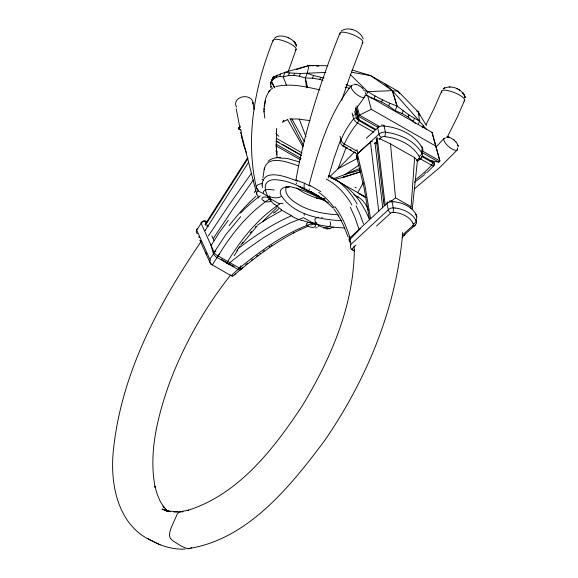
<?xml version="1.0" encoding="UTF-8"?>
<svg xmlns="http://www.w3.org/2000/svg" width="578" height="578" viewBox="0 0 578 578"><rect width="100%" height="100%" fill="white"/><g stroke="black" fill="none" stroke-linecap="round" stroke-linejoin="round"><path stroke-width="0.87" d="M354.292 249.804C353.837 305.769 330.688 359.01 302.077 406.117C273.582 449.063 238.562 494.544 187.359 510.497L188.659 510.164L179.541 511.855L177.33 513.914L171.363 527.237L169.751 532.403L169.477 535.849L170.257 538.096L172.432 540.553L181.723 546.376L187.547 548.703L189.7 548.681L191.535 547.619M276.595 128.417L276.233 145.548L277.151 157.989M264.84 118.1C263.069 108.086 264.088 94.106 272.982 87.762M263.857 112.024L263.915 110.875M263.965 109.712L264.03 108.548M402.714 232.479C396.653 307.409 366.936 379.081 324.583 440.66C290.496 486.214 247.529 540.033 187.547 548.703M415.257 224.401L415.214 225.044L403.458 235.658M410.965 208.398L414.628 157.657L390.49 143.9L378.778 138.294M421.131 157.462L421.08 158.119L417.41 161.45M391.595 201.281C392.079 201.44 394.088 209.337 393.163 212.422A2.796 2.016 -0.7 0 0 390.605 213.195L376.444 226.063M415.835 214.337L416.514 216.779M416.427 160.8L418.718 158.733A3.15 1.691 47.7 0 0 421.044 158.097A6.228 4.747 2 0 0 421.817 152.997L422.258 147.766C414.224 133.988 398.09 127.153 382.744 125.91A6.279 4.429 -6.9 0 0 377.709 127.911L366.336 138.236M416.297 219.272L416.153 220.839A5.477 4.256 1.7 0 1 415.185 225.03A3.172 1.821 42.5 0 1 412.692 225.81L402.331 235.152M271.393 86.267L270.858 87.61L270.735 82.654L273.293 76.975L285.113 72.243L309.006 65.487L327.827 65.776M412.259 209.171L417.439 160.474M264.233 169.361C267.289 153.849 288.762 162.584 298.205 165.749M262.968 177.757L264.363 168.184M271.508 81.729L271.812 79.959M357.197 155.583L357.934 153.221L379.016 134.103A6.235 4.386 -6.8 0 1 385.447 132.174C399.586 133.988 414.18 140.396 421.81 152.997M265.692 100.428L264.37 106.186M306.535 87.842L305.336 78.008L307.193 73.37L309.006 65.487L313.486 65.791M328.217 177.952L334.055 158.112L340.536 139.948M288.14 71.867L296.131 49.332M341.685 100.261L349.755 76.838L362.861 42.317M273.156 40.2C254.493 86.534 245.166 138.063 256.336 187.438C257.326 192.467 262.961 192.409 266.046 195.321C270.612 197.271 276.616 199.273 281.211 196.491M219.539 253.691L212.299 264.912L231.171 275.67L239.458 268.098L240.881 265.851M345.998 147.975L337.978 168.819L329.814 176.666M357.558 117.97L358.201 116.301M339.915 33.105C320.949 80.617 304.866 129.508 295.958 179.982L296.211 180.358M270.735 82.654L273.293 76.975L274.998 76.426M270.54 84.655L271.082 83.297M274.254 87.227L271.436 81.614L273.705 78.911L274.781 76.217M273.705 78.911L276.45 77.214L277.267 75.176M276.45 77.214L279.658 76.534L280.735 73.847M279.658 76.534L283.256 76.888L288.299 75.617L289.376 72.922L300.481 73.485L325.797 72.445M288.299 75.617L293.711 75.378L294.527 73.341M293.711 75.378L299.404 76.18L300.481 73.485M299.404 76.18L305.336 78.008L312.503 78.211L313.579 75.516L323.962 78.073M312.503 78.211L319.779 79.417L320.595 77.38M366.214 95.522L367.76 91.649L392.332 90.645L397.043 106.049L408.899 114.95L419.549 121.17L426.622 129.537M369.956 97.494L374.017 98.694L375.093 96.006L367.76 91.649L350.196 74.461M415.51 123.454L408.082 116.987L402.028 113.512L395.186 110.694L388.705 105.918L381.639 101.916L382.455 99.878L375.093 96.006M388.705 105.918L389.782 103.231L382.455 99.878M395.186 110.694L397.043 106.049L392.39 90.681L370.679 75.631L352.096 70.025M402.028 113.512L403.104 110.824M408.082 116.987L408.899 114.95M413.321 121.098L414.397 118.411M418.313 124.263L419.549 121.17L418.284 111.995L398.126 91.281L370.679 75.631L351.438 72.178M422.489 127.76L423.298 125.737M441.686 91.107L434.288 108.064L426.181 124.465M353.613 118.851A94.489 77.575 -14.9 0 0 340.941 140.086L340.652 140.873A6.582 5.195 -16.8 0 0 340.558 141.466L340.558 141.509A6.885 5.433 -16.7 0 0 340.587 142.282L340.724 143.084A4.552 3.649 -12.9 0 0 342.089 145.071A4.191 1.315 -76.4 0 0 344.286 144.016A3.995 1.51 41.2 0 1 341.056 140.165M464.625 100.334L457.343 116.994L447.271 137.159M283.921 120.246L282.693 122.233L283.776 120.896L283.321 121.582L287.801 119.538M344.278 143.994L356.677 150.995M363.418 182.525L357.731 192.59M286.153 187.041C283.675 195.935 294.253 202.127 300.762 205.876C312.149 211.613 324.944 214.192 337.624 214.676M217.176 257.622C230.694 234.812 247.781 213.304 270.107 198.586L279.701 204.056C257.376 218.773 240.289 240.289 226.771 263.091L216.606 257.261A4.133 1.503 40.8 0 1 213.513 253.966L209.821 259.247L196.73 230.102L201.151 223.318L214.243 252.564L213.398 253.72M355.759 113.324L357.146 110.998M201.267 223.52L201.534 223.094M205.089 224.466L247.673 157.686M205.428 225.254L248.013 158.473M205.233 230.398L248.656 162.122M213.477 238.194L233.642 208.008L253.359 179.946M208.376 235.961L229.524 204.309L251.481 173.176M234.119 255.707L237.847 250.036M268.394 92.112L268.821 91.476M269.03 91.151L269.456 90.515M236.742 250.924L237.536 249.754M201.079 241.604C158.61 303.739 121.525 373.135 113.534 449.084C109.538 483.302 117.587 526.731 153.184 541.319M237.926 249.176L238.728 248.02M357.789 106.352L364.667 97.003M239.126 247.442L239.935 246.307M240.737 245.173L242.767 242.399M254.241 192.532L255.823 190.379M351.345 85.631C328.521 114.191 318.449 150.229 309.064 184.888L320.761 191.636M242.355 243.678L257.152 225.904M228.317 220.276L218.903 233.172L211.086 245.52L213.34 253.532L225.933 234.444L240.665 216.634M230.608 275.085C204.388 308.19 183.378 345.449 168.74 385.064C157.44 417.619 148.438 452.935 155.207 487.449L154.882 486.177L157.173 494.176L160.084 501.047L163.935 507.39L163.119 506.147L167.526 511.263L165.149 509.102L167.671 511.14M250.209 232.948L251.466 231.46M218.173 255.967L239.458 268.098M429.389 160.626L438.897 162.129L439.894 160.966L436.766 149.175M255.245 227.14L256.09 226.215M444.092 138.417L435.899 147.108M457.314 149.89L439.807 167.439L414.318 188.912M349.993 242.392A4.133 3.186 -6.2 0 1 349.979 239.451L359.704 229.329A4.133 3.186 -6.4 0 1 360.513 228.852M433.984 165.561L427.091 172.468M350.369 238.974C346.879 227.53 342.133 216.23 334.857 206.621M274.304 38.3C278.134 34.68 284.188 35.894 288.552 37.83C291.11 39.015 293.537 40.691 295.177 43.025C297.843 49.014 296.283 44.528 294.636 42.31L296.478 46.074M240.99 130.346L238.649 129.01L238.526 127.969L240.397 126.055M239.892 127.738L238.649 129.01L241.033 129.942M354.321 152.209L337.978 168.819L357.71 158.17M341.078 31.161C348.216 25.757 360.448 30.844 363.237 38.928M262.412 221.721L276.84 207.69M273.394 213.145L274.557 212.018M274.976 212.336L278.726 208.745M355.997 245.072L351.626 249.263A4.48 3.23 -0.9 0 0 352.558 249.999L353.743 250.664M235.607 273.95L236.38 273.228M236.763 272.867L241.416 268.626M324.836 228.057C320.45 227.826 325.949 227.335 327.842 227.176C330.197 226.749 331.62 223.867 330.081 221.88M357.479 157.772A4.097 2.948 -0.7 0 1 357.385 153.979L370.491 142.094A3.107 2.24 -0.7 0 1 372.499 141.27M374.479 143.705L377.297 141.155M379.146 139.479L381.437 137.405A3.15 2.269 -0.7 0 1 384.688 136.603A3.179 0.585 -79.7 0 0 385.432 132.21L384.045 125.953A3.186 0.542 -80.1 0 0 383.496 125.347M388.337 209.727L351.128 244.219L349.625 238.165L386.913 203.564L388.337 209.727A5.477 3.894 -8.2 0 1 393.401 207.849M402.064 237.283L404.961 234.682M443.102 88.983C450.45 83.933 463.086 89.077 465.109 97.639L464.358 95.03L462.696 92.704L464.43 95.16M424.635 174.621L414.412 182.294M226.171 262.376A4.169 1.517 40.7 0 0 227.624 263.546L228.187 263.9L246.177 249.79L263.582 237.645L277.267 229.444L289.91 223.065L303.522 217.639L313.117 223.108L316.982 222.942M228.187 263.9L237.804 269.377C260.649 250.744 284.997 232.84 313.117 223.108M240.224 269.904C257.029 256.119 274.536 242.984 293.812 232.84M245.643 264.753L247.586 263.192M391.422 201.108L395.511 197.842L390.49 143.9M251.466 260.129L252.752 259.125M238.273 248.562C254.667 235.875 272.05 224.199 291.131 215.934M256.603 256.162L257.882 255.194M259.804 253.756L260.447 253.28M263.004 251.408L264.276 250.484M268.055 161.24C271.508 158.256 276.154 157.324 280.605 157.44M269.355 246.9L269.991 246.466M271.263 245.599L271.898 245.173M359.191 165.005L344.943 174.549L333.304 178.775M257.578 224.987L268.849 217.798L281.421 210.724M308.103 191.26L313.854 193.912M293.371 233.064L300.481 229.524M421.933 150.728L439.894 160.966L435.646 146.017L371.293 109.329L359.451 115.109L358.447 116.272L359.075 120.441M238.526 127.969L240.101 127.232M345.882 175.979L342.624 177.475L335.074 179.368M300.018 229.755L308.522 226.049M333.289 227.118L330.97 227.761M359.95 168.335L344.943 174.549L360.448 169.939M296.001 179.946L304.353 183.197L304.028 186.73L304.541 188.703L299.064 186.333M310.805 225.167L313.832 224.026M179.541 511.855L183.096 511.776M317.134 227.566L315.653 227.978M296.254 69.591L309.006 65.487L310.668 65.827M360.665 171.652L342.624 177.475L360.708 171.854M275.894 86.592C290.503 83.073 305.69 86.722 320.024 89.908M389.377 201.036L391.674 200.747M325.378 228.751L330.775 228.433M318.24 217.234C310.307 218.831 318.406 227.118 323.066 227.19M446.57 137.116L450.399 137.73L454.156 140.035M262.672 183.479C260.425 183.876 256.097 184.324 256.336 187.438M328.383 202.712C317.228 196.751 305.943 190.538 293.552 187.561C288.184 185.22 277.238 187.395 280.98 195.256C293.602 214.879 320.002 219.626 341.75 220.68M381.559 124.985L382.318 124.913M353.873 84.2L357.558 84.814L361.308 87.112M278.921 157.982L287.187 158.437L299.563 162.006M290.647 119.075L297.352 118.974L310.018 120.607M326.823 228.874L329.344 228.744M182.345 511.609L175.047 511.855L173.552 511.776L177.648 511.768L168.234 511.01L170.539 511.732L161.963 509.066L167.425 511.255M206.707 225.991L208.463 225.969M185.17 549.078C171.883 549.801 158.892 545.321 147.65 538.458M449.316 86.96L450.031 86.967M344.661 227.985C330.161 227.335 315.667 224.965 301.933 220.204M307.966 191.282L306.607 190.61M316.173 65.979L318.854 66.167M393.163 212.422L394.904 212.61M393.401 207.87L395.28 208.087M393.965 201.867L391.747 201.686A5.505 3.923 -8.5 0 0 386.949 203.579M228.397 263.727L227.985 263.633M384.688 136.596C398.076 138.258 411.926 144.305 419.079 156.284A3.143 2.261 -0.7 0 1 418.71 158.726M321.606 217.321L322.286 217.436M289.376 72.922L285.113 72.243L283.256 76.888L286.457 85.32M355.672 84.265L356.142 84.359M274.232 190.039C271.053 189.541 262.817 188.377 263.265 193.088M365.151 95.103L367.666 95.688L432.026 132.369L436.318 147.491M429.895 160.915L430.343 161.016M430.791 161.125L432.127 161.435L431.824 160.301M351.265 29.377L351.937 29.536M323.615 199.93C314.064 197.625 304.563 194.114 296.781 187.987M207.408 221.663L206.274 221.41A2.811 0.788 37.9 0 0 205.797 221.988L206.194 222.92M363.641 90.515L367.76 91.649M319.779 79.417L323.03 80.4M345.015 87.04L349.849 88.499M307.193 73.37L313.579 75.516M389.782 103.231L397.043 106.049M346.012 84.547L351.467 86.7M331.18 177.973C349.35 184.844 361.965 201.274 369.132 218.78M297.648 181.225C288.234 177.605 262.997 166.934 262.181 185.003M374.017 98.694L381.639 101.916M359.422 193.659L365.744 197.286M234.191 266.436L233.144 265.959A25.41 7.557 38.4 0 1 230.868 264.796L226.482 262.325M456.317 88.456L457.343 88.911M311.39 191.679L313.435 193.551L317.734 195.682M287.801 37.491L288.819 37.946M324.966 199.974L314.071 193.912M292.873 216.526L281.038 209.785M304.404 183.219L310.104 186.116M304.57 188.717L313.883 193.854M306.347 190.48L305.545 190.075M305.018 189.815L304.245 189.418M303.992 189.288L303.226 188.89M154.536 541.983L160.055 544.83M302.894 188.717L301.94 188.211M167.757 511.378L164.925 509.875L167.187 511.292M317.842 195.74L319.331 196.491L311.311 192.012L323.81 199.526L333.022 208.073M301.788 188.125L298.971 186.412M328.355 175.849L366.503 197.589M324.215 199.432C308.146 191.282 292.013 179.823 273.358 179.693C258.25 181.413 267.419 199.323 274.723 204.691M226.814 263.113L227.342 263.38A4.125 1.51 40.7 0 0 228.585 263.749M237.818 269.391L238.36 269.666A4.133 1.51 40.5 0 0 240.506 269.37M276.002 141.148L301.485 155.619M378.973 126.235L359.451 115.109L356.987 105.846M377.976 127.398L358.447 116.272L355.983 107.002M422.489 152.78L438.897 162.129M355.398 109.011L358.114 119.249L375.852 129.356M422.879 156.161L432.127 161.435M356.51 118.331A2.052 0.751 40.7 0 0 358.418 120.383L374.609 129.617M421.637 156.421L432.431 162.57A2.052 0.751 40.7 0 0 433.731 162.353A2.023 1.662 -14.9 0 1 434.085 164.716A4.097 1.496 40.7 0 1 431.463 165.149L419.91 158.567M373.67 132.21L357.486 122.984A4.097 1.496 40.7 0 1 353.678 118.88L352.125 113.078M342.942 145.454L345.276 146.79M346.056 147.231L347.385 147.99M350.037 149.5L351.381 150.266M354.076 151.804L355.441 152.585M342.602 145.786L356.669 153.799M395.511 197.842L410.951 206.649M276.797 138.547L302.121 152.975M277.108 141.35L279.087 142.477M282.411 144.37L285.749 146.27M286.421 146.653L288.436 147.802M289.108 148.185L292.475 150.107M293.154 150.49L300.589 154.731M276.197 144.218L301.131 158.43M276.689 146.234L300.444 159.774M358.837 193.738L359.437 194.078M361.835 195.451L362.435 195.79M363.634 196.477L364.234 196.816M364.834 197.156L365.433 197.503M275.872 151.06L277.418 151.942M262.058 179.303L263.568 180.163M353.938 194.605L358.237 197.084M416.781 111.07L418.284 111.995L426.42 125.607M357.609 196.679C362.825 199.677 366.503 204.836 368.489 210.443M221.186 259.023L221.966 259.551A32.187 9.573 38.4 0 0 226.475 262.311M211.143 264.168L210.76 263.315M226.944 263.048L226.359 262.549M258.026 189.7L256.719 188.291M278.871 136.256L275.851 133.59M453.94 139.862L456.952 143.185L458.318 146.769M384.406 83.456L392.346 90.645M361.705 87.459L362.088 87.813M414.628 157.657L416.875 159.911M362.29 88.015L362.652 88.383M419.549 121.17L392.39 90.681L398.126 91.281L399.369 93.6M456.02 141.906L455.493 141.307M362.977 88.759L363.483 89.366M333.903 209.106L338.867 215.869M258.843 198.088L257.853 196.722M357.601 158.972L357.616 158.986A3.468 2.5 -1 0 0 357.847 159.282M415.423 219.568L416.153 220.839M412.504 222.638L413.154 223.816A2.796 2.016 -0.7 0 1 412.685 225.781M337.928 215.088L340.919 220.124M287.598 119.632L303.074 146.993M271.436 81.614L274.897 87.921M291.767 118.678L304.317 141.545M350.355 207.3L354.82 217.155L359.205 229.769M340.601 219.575L343.354 225.03L348.194 237.153M356.026 205.725L359.986 214.402L363.468 223.91M289.932 118.483L303.594 145.735M355.745 107.992L356.872 110.347M210.298 263.2L199.836 240.231M464.358 95.03L465.109 97.523M206.534 254.197L205.674 252.304M213.925 240.527L211.902 235.969M200.523 240.658L200.949 241.64M207.011 224.799L207.827 226.677M198.796 236.698L199.229 237.688M418.284 111.995L419.664 115.246M270.092 198.557L269.565 195.92M309.172 189.1L309.562 190.09M231.872 275.352L232.233 276.19A4.277 3.107 -67.2 0 0 234.625 274.608M246.546 153.105L243.706 145.273L241.178 135.209M299.252 119.046L305.964 136.755M296.146 182.72L296.507 183.681M358.353 119.978L358.114 119.249M365.238 92.624L365.506 93.867M458.144 145.822L457.949 145.172M355.607 109.025L358.779 120.079M357.385 153.972L364.949 185.704L370.541 218.47M356.929 149.558L357.934 153.221M356.554 156.363L364.089 187.966L369.53 219.777M432.026 132.369L435.646 146.017M433.428 161.19L433.738 162.353M433.767 163.552L434.078 164.716M367.666 95.688L371.293 109.329M355.802 108.859L358.663 119.632M354.661 111.366L356.51 118.331A2.023 1.662 -14.9 0 0 353.657 118.873M256.704 194.1L241.004 132.507M305.336 78.008L307.633 87.625M352.392 249.212L352.558 249.978M239.834 127.398L236.2 108.772M377.709 127.911L379.016 134.103A3.15 1.683 47.7 0 0 381.437 137.434M340.904 140.078L340.11 136.263M376.35 139.349L377.174 143.712M254.06 109.509L252.947 102.277M374.97 142.629L382.658 207.097M370.491 142.094L378.713 211.042M385.186 205.118L377.217 137.55L376.184 138.482L384.052 205.161M383.424 200.017L383.59 201.816M262.166 185.068L262.39 187.568M276.176 144.702L276.739 154.694M354.039 245.982L354.285 251.358M422.258 147.715L422.258 147.766A5.823 4.436 2 0 1 422.706 148.712M457.487 147.881A8.757 3.193 40.7 0 1 449.077 146.957A8.757 3.193 40.7 0 1 445.349 137.954M390.598 213.21A3.172 1.575 52.8 0 1 388.402 209.763M387 203.608A3.215 1.59 52.9 0 1 388.098 202.025M393.986 201.751A28.351 20.411 -0.7 0 1 415.994 214.294M415.315 214.257A3.23 2.167 -21.4 0 1 416.55 215.854M416.622 215.84A5.505 4.292 1.6 0 1 416.449 218.715M416.109 220.847A3.222 2.16 -23.4 0 1 413.154 223.852M395.301 208.015A27.823 20.035 -0.7 0 1 415.524 219.539M394.933 212.487A23.561 16.964 -0.7 0 1 412.663 222.595M350.073 241.51A3.88 2.789 -12.9 0 1 349.524 238.136M349.719 238.201A3.15 1.626 46.8 0 1 349.943 236.836M350.405 245.289A5.636 5.173 -89.3 0 1 350.709 244.046M351.41 249.443A4.277 3.439 -83.2 0 1 350.723 245.542M318.731 192.387A179.895 94.655 -68.1 0 1 334.113 207.813M324.923 198.333A6.799 2.009 -56 0 1 323.882 198.955M329.243 175.857A199.28 105.304 -66.4 0 1 357.168 204.135M326.353 179.093A195.162 103.491 -66.1 0 1 351.93 205.096M364.928 95.608A8.757 3.193 40.7 0 1 355.781 93.614A8.757 3.193 40.7 0 1 352.934 85.125M377.759 127.933A3.186 1.705 47.7 0 1 378.872 126.329M421.767 153.011A3.179 1.965 -35.6 0 1 419.072 156.313M357.175 158.582A5.245 4.154 -66.1 0 1 357.023 155.561M357.544 159.051A3.15 2.247 -72.4 0 1 357.269 158.589M422.699 148.712A6.279 4.783 1.9 0 1 422.207 151.992M421.095 146.357A3.186 1.994 -34.9 0 1 422.222 147.73M353.584 115.578A117.435 92.545 -19.4 0 1 354.285 114.617M432.438 162.57A2.059 0.954 -59.7 0 1 431.477 165.185A105.601 86.7 -14.9 0 1 415.878 179.404M358.432 120.368A2.059 0.903 -60.3 0 1 357.486 122.998A105.601 86.7 -14.9 0 0 344.329 143.951M426.051 172.598A94.489 77.575 -14.9 0 1 424.808 173.66M246.474 153.026A3.995 3.107 -7.4 0 1 246.365 152.296M241.358 134.327A4.097 3.157 -6.5 0 1 241.293 131.336M205.197 230.333A3.107 0.874 37.9 0 1 205.161 230.21M236.742 107.183A8.757 6.748 -6.4 0 1 242.587 96.858A8.757 6.748 -6.4 0 1 252.911 103.989M258.077 196.079A8.742 4.552 12.4 0 1 258.474 190.754M304.223 215.24A6.799 0.997 -87.5 0 1 304.194 213.694M240.578 213.072A179.895 75.003 -70.1 0 1 260.382 195.805M283.054 203.21A6.799 5.332 -13.7 0 1 279.839 203.557M211.021 245.13A4.133 1.51 40.7 0 1 211.093 244.761M229.04 225.796A195.162 78.131 -68.6 0 1 255.996 196.137M212.314 264.941A4.48 1.264 37.9 0 1 211.172 264.218M232.161 276.118A4.48 1.214 37.5 0 1 231.149 275.605M197.459 228.628A5.477 1.951 35.1 0 0 196.758 230.116A3.172 2.818 -17.4 0 0 197.38 233.693M205.826 221.93A3.215 2.861 -17.2 0 0 201.209 223.346A5.505 1.98 35.2 0 1 201.953 221.815M202.488 221.677A3.23 2.767 -82.3 0 1 206.281 221.396M218.144 255.881A3.88 1.59 34.6 0 1 214.171 252.535M214.351 252.6A3.15 2.666 -20.8 0 1 215.991 251.076M241.893 268.344A3.88 1.221 46.5 0 1 239.444 268.019M242.457 267.325A3.15 2.666 -20.8 0 1 241.727 268.199M210.168 260.447A5.636 4.393 79.7 0 1 210.269 259.421M211.1 264.218A4.277 3.808 67.1 0 1 209.922 260.635M235.477 273.842A5.636 4.328 85.1 0 1 234.971 274.738M318.594 226.251A8.742 4.552 12.4 0 1 318.117 226.381M317.25 198.637A39.622 14.082 33.2 0 1 316.26 198.008M354.95 187.229A39.622 6.893 11 0 1 356.286 187.85M289.361 186.86A4.118 3.533 83.9 0 1 286.074 186.94M281.479 209.641A55.271 26.79 14.5 0 1 275.164 204.626M301.68 220.529A55.264 27.217 13.4 0 1 292.511 216.793M340.153 34.413A12.362 3.338 21.8 0 1 352.248 34.463A12.362 3.338 21.8 0 1 362.103 42.967M273.177 41.089A12.362 3.352 21.8 0 1 286.298 41.869A12.362 3.352 21.8 0 1 295.17 50.134M441.895 92.379A12.362 3.338 21.8 0 1 453.99 92.458A12.362 3.338 21.8 0 1 463.924 100.955M444.561 87.95L443.796 88.42L444.561 87.95M447.444 137.065L447.004 137.073L448.029 137.109L447.444 137.065M448.355 137.152L447.892 137.094L448.969 137.275L448.355 137.152M449.287 137.362L448.817 137.239L449.287 137.362M459.698 90.233L458.78 89.669L459.698 90.233M294.751 42.454L294.151 41.753L294.751 42.454M263.662 200.862A4.631 2.319 13.3 0 0 270.901 200.537A4.631 2.319 13.3 0 0 264.637 196.968A4.631 2.319 13.3 0 0 263.662 200.862M308.226 226.265A4.631 2.319 13.3 0 0 315.516 226.012A4.631 2.319 13.3 0 0 309.331 222.4A4.631 2.319 13.3 0 0 308.226 226.265"/></g></svg>
